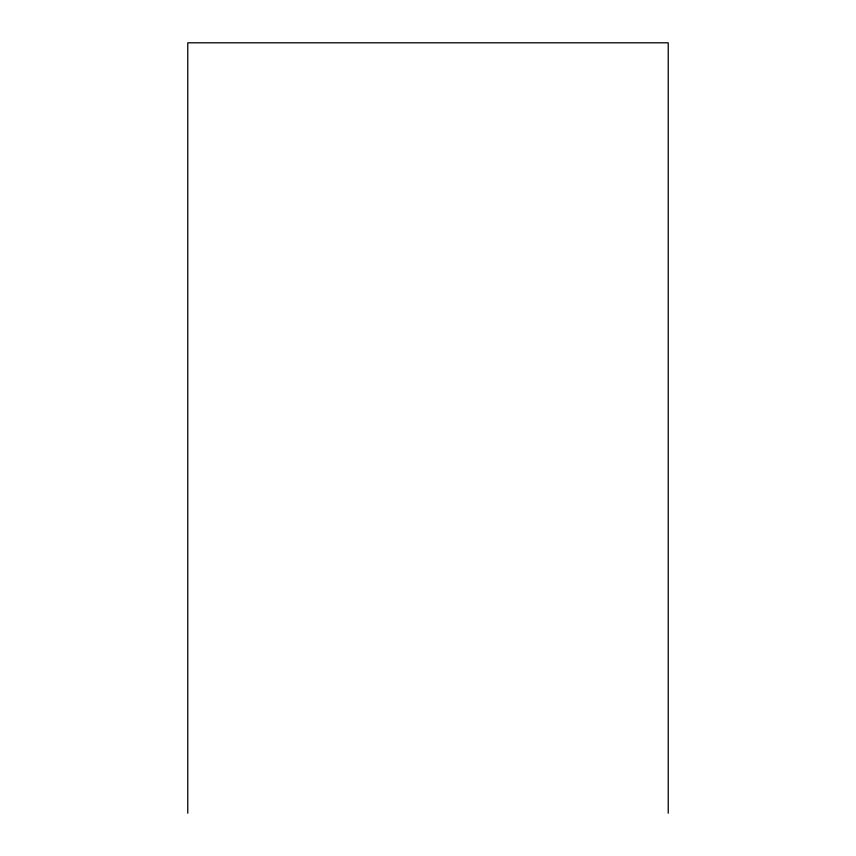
<?xml version="1.0" encoding="UTF-8"?>
<svg xmlns="http://www.w3.org/2000/svg" width="856" height="856" viewBox="0 0 856 856"><rect width="100%" height="100%" fill="white"/><g stroke="black" fill="none" stroke-linecap="round" stroke-linejoin="round"><path stroke-width="1.28" d="M668.226 813.2L668.226 42.8L187.774 42.8L187.774 813.2"/></g></svg>
